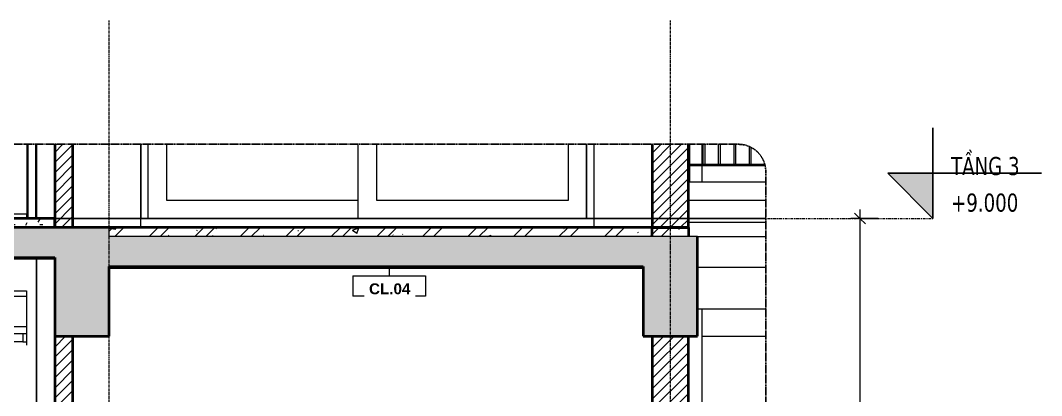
# Model space of a CAD drawing. Header units: millimetres. Extents: x 31499 to 223976, y 3719 to 80291.
# Drawn here: x 115153 to 120792, y 8022 to 10093 of the extents above; entities that cross this region are included whole.
import ezdxf

# ---------------------------------------------------------------- set-up
doc = ezdxf.new("R2010")
doc.units = ezdxf.units.MM
for name, pattern in [('Centre', [31.75, 6.35, -4.7625, 15.875, -4.7625]), ('Dash', [6, 3, -3]), ('Grid Line', [22.225, 12.7, -3.175, 3.175, -3.175]), ('Hidden', [7.14375, 4.7625, -2.38125]), ('IMPORT-CENTER _2_', [40.64, 25.4, -5.08, 5.08, -5.08])]:
    doc.linetypes.add(name, pattern=pattern)
for name, color, linetype, lineweight in [('0-5', 170, 'Continuous', 5), ('A-ANNO-DIMS', 211, 'Continuous', 9), ('A-ANNO-DIMS-50', 211, 'Continuous', 9), ('A-CLNG-1', 250, 'Continuous', 35), ('A-CLNG-IDEN', 151, 'Continuous', 9), ('A-CLNG-PATT-1', 7, 'Continuous', 18), ('A-DETL-GENF', 92, 'Continuous', 18), ('A-DETL-GENF-4', 92, 'Hidden', 25), ('A-DETL-GENF-5', 9, 'Continuous', 18), ('A-DETL-GENF-HDLN-1', 7, 'Dash', 18), ('A-DETL-GENF-HDLN-2', 1, 'Continuous', 18), ('A-DETL-MEDM', 33, 'Continuous', 35), ('A-DETL-THIN', 151, 'Continuous', 18), ('A-DOOR', 31, 'Continuous', 18), ('A-DOOR-1', 7, 'Continuous', 18), ('A-DOOR-FRAM-1', 31, 'Continuous', 18), ('A-FLOR-3', 7, 'Continuous', 18), ('A-FLOR-FNSH-1', 250, 'Continuous', 35), ('A-FLOR-HRAL', 11, 'Continuous', 18), ('A-FLOR-HRAL-4', 7, 'Continuous', 18), ('A-FLOR-LEVL', 51, 'Continuous', 9), ('A-FLOR-LEVL-1', 51, 'Continuous', 25), ('A-FLOR-LEVL-2', 51, 'Centre', 9), ('A-FLOR-PATT-1', 253, 'Continuous', 18), ('A-FLOR-PATT-4', 67, 'Continuous', 18), ('A-WALL', 113, 'Continuous', 18), ('A-WALL-5', 250, 'Continuous', 35), ('A-WALL-6', 7, 'Continuous', 18), ('A-WALL-PATT-1', 9, 'Continuous', 18), ('A-WALL-PATT-2', 111, 'Continuous', 18), ('G-IMPT', 8, 'Continuous', 18), ('G-IMPT-3', 8, 'IMPORT-CENTER _2_', 18), ('M-EQPM', 50, 'Continuous', 18), ('M-EQPM-1', 50, 'Continuous', 25), ('M-EQPM-2', 7, 'Continuous', 18), ('S-BEAM-2', 7, 'Continuous', 18), ('S-COLS-10', 7, 'Continuous', 18), ('S-GRID-1', 1, 'Grid Line', 9)]:
    doc.layers.add(name, color=color, linetype=linetype, lineweight=lineweight)
doc.styles.add('Arial_B_3', font='arialbd.ttf', dxfattribs={"height": 60})
doc.styles.add('Tahoma_B_1', font='tahomabd.ttf', dxfattribs={"width": 0.85, "height": 100})
doc.styles.add('UTM Avo', font='', dxfattribs={"width": 0.9, "height": 125})
doc.styles.get('UTM Avo').set_extended_font_data('UTM Avo')
doc.dimstyles.new('1_Dim_chi_tiet_2_5', dxfattribs={"dimscale": 304.8, "dimtxt": 124.912619, "dimasz": 0.19685, "dimexe": 0.164042, "dimexo": 0.0625, "dimgap": 0.016404, "dimtad": 1, "dimdec": 0, "dimrnd": 5, "dimzin": 0, "dimdsep": 46, "dimtxsty": 'UTM Avo', "dimblk1": 'OBLIQUE', "dimblk2": 'OBLIQUE', "dimsah": 1, "dimcen": 0.09, "dimdle": 0.164042, "dimazin": 0, "dimtfac": 1, "dimtdec": 4, "dimtix": 1, "dimtmove": 0, "dimatfit": 3, "dimfxl": 0.328084, "dimfxlon": 1, "dimtvp": 1, "dimtolj": 1, "dimtzin": 0, "dimarcsym": 2})
pattern_1 = [(50, (-76307.07, 15875), (364.368, -31.878), [38.1, -419.1]), (355, (-76307.07, 15875), (-70.486, 382.113), [30.48, -335.28]), (100.451, (-76276.7, 15872.34), (293.885, 350.233), [32.38, -356.18]), (46.184, (-76307.07, 15976.6), (542.158, -84.086), [57.15, -628.65]), (96.636, (-76261.9, 15969.6), (474.805, 494.855), [48.57, -534.27]), (351.184, (-76307.1, 15976.6), (474.81, 494.85), [45.72, -502.92]), (21, (-76256.27, 15951.2), (303.2285, -204.53), [38.1, -419.1]), (326, (-76256.27, 15951.2), (123.604, 368.376), [30.48, -335.28]), (71.451, (-76231, 15934.16), (426.834, 163.843), [32.38, -356.18]), (37.5, (-76307.07, 15875), (6.1766, 169.1102), [3.353, -327.863, 3.353, -337.007, -336.55]), (37.5, (-76307.07, 15875), (6.1766, 169.1102), [-671.576, 3.353, -333.197]), (7.5, (-76307.07, 15875), (133.639, 200.3615), [3.353, -190.703, 3.353, -320.243, -128.27]), (7.5, (-76307.07, 15875), (133.639, 200.3615), [-517.652, 3.353, -124.917]), (327.5, (-76420.36, 15875), (271.1818, -11.4584), [3.353, -123.647, 3.353, -392.887, -525.78]), (327.5, (-76420.36, 15875), (271.1818, -11.4584), [-523.24, 3.353, -522.427]), (317.5, (-76471.16, 15875), (296.2585, 50.853), [3.353, -161.747, 3.353, -259.791, -373.38]), (317.5, (-76471.16, 15875), (296.2585, 50.853), [-428.244, 3.353, -370.027]), (45, (-76307.07, 15875), (-125.7236, 125.7236), []), (45, (-76307.07, 16065.5), (-125.7236, 125.7236), [])]
pattern_2 = [(45, (-76307.075, 15875), (-28.28427, 28.28427), [])]
pattern_3 = [(63.435, (-76243.6, 15906.75), (-255.583, 766.747), [317.5, -190.5, 317.5, -190.5, -403.903]), (63.435, (-76243.6, 15906.75), (-255.583, 766.747), [-1016, 127, -276.9]), (63.435, (-76259.45, 15922.6), (-255.583, 766.747), [254, -317.5, 190.5, -190.5, -467.403]), (63.435, (-76259.45, 15922.6), (-255.583, 766.747), [-952.5, 222.25, -245.15]), (63.435, (-76259.45, 15970.25), (-255.583, 766.747), [190.5, -381, 127, -190.5, -530.903]), (63.435, (-76259.45, 15970.25), (-255.583, 766.747), [-889, 285.75, -245.15]), (63.435, (-76211.8, 15922.6), (-255.583, 766.747), [190.5, -381, 158.75, -689.653]), (63.435, (-76164.2, 15970.25), (-255.583, 766.747), [95.25, -476.25, 63.5, -784.903]), (63.435, (-76243.6, 16049.6), (-255.583, 766.747), [63.5, -476.25, 63.5, -254, -562.653]), (63.435, (-76243.6, 16049.6), (-255.583, 766.747), [-857.25, 158.75, -403.9]), (63.435, (-75957.8, 16002), (-255.583, 766.747), [317.5, -476.25, 381, -251.503]), (63.435, (-75957.8, 15954.4), (-255.583, 766.747), [444.5, -317.5, 476.25, -188.003]), (63.435, (-75926.1, 15970.25), (-255.583, 766.747), [508, -254, 381, -276.903]), (63.435, (-75878.45, 16017.9), (-255.583, 766.747), [317.5, -444.5, 254, -403.903]), (63.435, (-75926.1, 16113.1), (-255.583, 766.747), [158.75, -635, 190.5, -435.653]), (63.435, (-75830.8, 16065.5), (-255.583, 766.747), [127, -635, 127, -530.903])]
pattern_4 = [(45, (112372.096, 15875), (-28.28427, 28.28427), [])]

# ---------------------------------------------------------------- blocks, each defined once
blk = doc.blocks.new('NCV_TKTC_KET CAU_rvt-7-TKCS_CĂN HỘ LOẠI 2A - MẶT CẮT 6')
at = {"layer": 'A-FLOR-PATT-1'}
h = blk.add_hatch(dxfattribs=at)
h.set_pattern_fill('FP_27', color=256, style=0, pattern_type=2)
h.set_pattern_definition(pattern_1)
h.paths.add_polyline_path([(-76336.9, 8780), (-73336.9, 8780), (-73336.9, 8785), (-76336.9, 8785)])
h.paths.add_polyline_path([(-73036.9, 8900), (-69835.3, 8900), (-69835.3, 8950), (-73036.9, 8950)])
h = blk.add_hatch(dxfattribs=at)
h.set_pattern_fill('FP_27', color=256, style=0, pattern_type=2)
h.set_pattern_definition(pattern_1)
h.paths.add_polyline_path([(-76336.9, 8780), (-73336.9, 8780), (-73336.9, 8785), (-76336.9, 8785)])
h.paths.add_polyline_path([(-73036.9, 8900), (-69835.3, 8900), (-69835.3, 8950), (-73036.9, 8950)])
at = {"layer": 'A-FLOR-3'}
for p, q in [((-69786.9, 8900), (-69410.3, 8900)), ((-69410.3, 8730), (-69786.9, 8730))]:
    blk.add_line(p, q, dxfattribs=at)
at = {"layer": 'A-FLOR-FNSH-1'}
for p, q in [((-69835.3, 8950), (-73036.9, 8950)), ((-69835.3, 8900), (-69835.3, 8950)), ((-76336.9, 8780), (-73336.9, 8780))]:
    blk.add_line(p, q, dxfattribs=at)
at = {"layer": 'S-BEAM-2'}
for p, q in [((-69836.9, 9100), (-69410.3, 9100)), ((-69410.3, 8500), (-69786.9, 8500)), ((-69761.9, 8350), (-69410.3, 8350))]:
    blk.add_line(p, q, dxfattribs=at)
at = {"layer": 'S-COLS-10'}
for p, q in [((-69761.9, 9300), (-69761.9, 9409.1)), ((-69761.9, 9200), (-69761.9, 9290)), ((-69761.9, 7000), (-69761.9, 8500))]:
    blk.add_line(p, q, dxfattribs=at)
blk = doc.blocks.new('Air_Conditioner_on_wall_20381 - Air_Conditioner_on_wall_20381-806652-TKCS_CĂN HỘ LOẠI 2A - MẶT CẮT 6')
at = {"layer": 'M-EQPM-2'}
for p, q in [((-74292.4, 8570), (-74292.4, 8600)), ((-74292.4, 8600), (-73492.4, 8600)), ((-73492.4, 8600), (-73492.4, 8570)), ((-74292.4, 8404.1), (-74292.4, 8570)), ((-73492.4, 8570), (-74292.4, 8570)), ((-73492.4, 8570), (-73492.4, 8404.1)), ((-74292.4, 8364.8), (-74292.4, 8404.1)), ((-74292.4, 8404.1), (-73492.4, 8404.1)), ((-73492.4, 8404.1), (-73492.4, 8364.8)), ((-74292.4, 8319.1), (-74292.4, 8364.8)), ((-74292.4, 8364.8), (-74180.4, 8364.8)), ((-74180.4, 8364.8), (-73512.4, 8364.8)), ((-74180.4, 8319.1), (-74180.4, 8364.8)), ((-73512.4, 8364.8), (-73492.4, 8364.8)), ((-73512.4, 8364.8), (-73512.4, 8319.1)), ((-73492.4, 8364.8), (-73492.4, 8319.1)), ((-74292.4, 8300), (-74292.4, 8319.1)), ((-74292.4, 8319.1), (-74180.4, 8319.1)), ((-74222.3, 8300), (-74192.4, 8300)), ((-74162.4, 8300), (-74192.4, 8300)), ((-73512.4, 8319.1), (-74180.4, 8319.1)), ((-74022.3, 8300), (-73992.4, 8300)), ((-73962.4, 8300), (-73992.4, 8300)), ((-73822.3, 8300), (-73792.4, 8300)), ((-73762.4, 8300), (-73792.4, 8300)), ((-73622.3, 8300), (-73592.4, 8300)), ((-73562.4, 8300), (-73592.4, 8300)), ((-73512.4, 8319.1), (-73492.4, 8319.1)), ((-73492.4, 8319.1), (-73492.4, 8300))]:
    blk.add_line(p, q, dxfattribs=at)
blk = doc.blocks.new('NCV_TKTC_TANG 2_rvt-6-TKCS_CĂN HỘ LOẠI 2A - MẶT CẮT 6')
at = {"layer": 'A-CLNG-PATT-1'}
h = blk.add_hatch(dxfattribs=at)
h.set_pattern_fill('FP_28', color=256, style=0, pattern_type=2)
h.set_pattern_definition([(0, (-76307.07, 15875), (406.4, 101.6), [16.764, -288.036, 16.764, -288.036, -1625.6]), (0, (-76307.07, 15875), (406.4, 101.6), [-609.6, 16.764, -592.836, 16.764, -288.036, -711.2]), (0, (-76307.07, 15875), (406.4, 101.6), [-1524, 16.764, -186.436, 16.764, -491.236]), (120, (-76154.68, 15925.8), (-291.1882, 301.1527), [16.764, -288.036, 16.764, -288.036, -1625.6]), (120, (-76154.68, 15925.8), (-291.1882, 301.1527), [-609.6, 16.764, -592.836, 16.764, -288.036, -711.2]), (120, (-76154.68, 15925.8), (-291.1882, 301.1527), [-1524, 16.764, -186.436, 16.764, -491.236]), (240, (-76103.88, 16129), (-115.2118, -402.7527), [16.764, -288.036, 16.764, -288.036, -1625.6]), (240, (-76103.88, 16129), (-115.2118, -402.7527), [-609.6, 16.764, -592.836, 16.764, -288.036, -711.2]), (240, (-76103.88, 16129), (-115.2118, -402.7527), [-1524, 16.764, -186.436, 16.764, -491.236])])
h.paths.add_polyline_path([(-71548.9, 8730), (-70086.9, 8730), (-70086.9, 8735), (-73036.9, 8735), (-73036.9, 8730), (-72824.3, 8730)])
at = {"layer": 'A-WALL-PATT-1'}
h = blk.add_hatch(dxfattribs=at)
h.set_pattern_fill('FP_26', color=256, style=0, pattern_type=2)
h.set_pattern_definition(pattern_2)
h.paths.add_polyline_path([(-73236.9, 5550), (-73236.9, 8350), (-73336.9, 8350), (-73336.9, 5550)])
at = {"layer": 'A-CLNG-1'}
for p, q in [((-76336.9, 8780), (-73336.9, 8780)), ((-73336.9, 8780), (-73336.9, 8785)), ((-73036.9, 8730), (-70086.9, 8730))]:
    blk.add_line(p, q, dxfattribs=at)
at = {"layer": 'A-WALL-5'}
for p, q in [((-73336.9, 8780), (-73336.9, 5550)), ((-73236.9, 5550), (-73236.9, 8350))]:
    blk.add_line(p, q, dxfattribs=at)
at = {"layer": 'A-WALL-6'}
blk.add_line((-73436.9, 7800), (-73436.9, 8780), dxfattribs=at)
at = {"layer": 'S-COLS-10'}
blk.add_line((-73436.9, 8780), (-73436.9, 5600), dxfattribs=at)
at = {"layer": 'M-EQPM'}
blk.add_blockref('Air_Conditioner_on_wall_20381 - Air_Conditioner_on_wall_20381-806652-TKCS_CĂN HỘ LOẠI 2A - MẶT CẮT 6', (0, 0), dxfattribs=at)
blk = doc.blocks.new('Railing - 10mm-V101-TKCS_CĂN HỘ LOẠI 2A - MẶT CẮT 6')
at = {"layer": 'A-FLOR-HRAL-4'}
for p, q in [((-69500.5, 9300), (-69500.5, 9395.3)), ((-69490.5, 9300), (-69490.5, 9391.2))]:
    blk.add_line(p, q, dxfattribs=at)
blk = doc.blocks.new('Railing - 10mm-V102-TKCS_CĂN HỘ LOẠI 2A - MẶT CẮT 6')
at = {"layer": 'A-FLOR-HRAL-4'}
for p, q in [((-69585.5, 9300), (-69585.5, 9409.1)), ((-69575.5, 9300), (-69575.5, 9409.1))]:
    blk.add_line(p, q, dxfattribs=at)
blk = doc.blocks.new('Railing - 50 x 10mm-V103-TKCS_CĂN HỘ LOẠI 2A - MẶT CẮT 6')
at = {"layer": 'A-FLOR-HRAL-4'}
blk.add_line((-69830.3, 9200), (-69830.3, 9409.1), dxfattribs=at)
blk = doc.blocks.new('Railing - Railing-V104-TKCS_CĂN HỘ LOẠI 2A - MẶT CẮT 6')
at = {"layer": 'A-FLOR-HRAL-4'}
for p, q in [((-69835.3, 9290), (-69835.3, 9300)), ((-69835.3, 9300), (-69416.3, 9300)), ((-69414.4, 9290), (-69835.3, 9290))]:
    blk.add_line(p, q, dxfattribs=at)
for name, p in [('Railing - 50 x 10mm-V103-TKCS_CĂN HỘ LOẠI 2A - MẶT CẮT 6', (0, 0)), ('Railing - 10mm-V102-TKCS_CĂN HỘ LOẠI 2A - MẶT CẮT 6', (-169.9, 0)), ('Railing - 10mm-V102-TKCS_CĂN HỘ LOẠI 2A - MẶT CẮT 6', (-84.9, 0)), ('Railing - 10mm-V102-TKCS_CĂN HỘ LOẠI 2A - MẶT CẮT 6', (0, 0)), ('Railing - 10mm-V101-TKCS_CĂN HỘ LOẠI 2A - MẶT CẮT 6', (0, 0))]:
    blk.add_blockref(name, p)
blk = doc.blocks.new('DOOR_CW_01 CANH MO-PANEL KINH - DIW_01-900x2200-CỬA GỖ VÂN LAMINATE-V105-TKCS_CĂN HỘ LOẠI 2A - MẶT CẮT 6')
at = {"layer": 'A-DETL-GENF-HDLN-2'}
h = blk.add_hatch(dxfattribs=at)
h.set_pattern_fill('FP_30', color=256, style=0, pattern_type=2)
h.set_pattern_definition(pattern_3)
h.paths.add_polyline_path([(-74099.6, 9226), (-73608.1, 9226), (-73608.1, 9409.1), (-73623.1, 9409.1), (-73623.1, 9241), (-74163.1, 9241), (-74163.1, 9409.1), (-74178.1, 9409.1), (-74178.1, 9226), (-74163.1, 9226)])
h = blk.add_hatch(dxfattribs=at)
h.set_pattern_fill('FP_30', color=256, style=0, pattern_type=2)
h.set_pattern_definition(pattern_3)
h.paths.add_polyline_path([(-74099.6, 9241), (-73623.1, 9241), (-73623.1, 9409.1), (-74163.1, 9409.1), (-74163.1, 9241)])
at = {"layer": 'A-DETL-GENF-HDLN-1'}
blk.add_line((-74303.1, 9000), (-73990.6, 9409.1), dxfattribs=at)
at = {"layer": 'A-DOOR-1'}
for p, q in [((-74343.1, 9000), (-74343.1, 9409.1)), ((-74303.1, 9409.1), (-74303.1, 9000)), ((-74298.1, 9409.1), (-74298.1, 9026)), ((-74178.1, 9226), (-74178.1, 9409.1)), ((-74163.1, 9409.1), (-74163.1, 9241)), ((-73623.1, 9241), (-73623.1, 9409.1)), ((-73608.1, 9409.1), (-73608.1, 9226)), ((-73488.1, 9026), (-73488.1, 9409.1)), ((-73483.1, 9000), (-73483.1, 9409.1)), ((-73443.1, 9409.1), (-73443.1, 9000)), ((-73608.1, 9226), (-74178.1, 9226)), ((-74163.1, 9241), (-73623.1, 9241)), ((-74298.1, 9026), (-73488.1, 9026)), ((-74293.1, 9026), (-74293.1, 9000)), ((-73493.1, 9026), (-73493.1, 9000))]:
    blk.add_line(p, q, dxfattribs=at)
blk = doc.blocks.new('NCV_TKTC_TANG 3 - 4_rvt-7-TKCS_CĂN HỘ LOẠI 2A - MẶT CẮT 6')
at = {"layer": 'A-FLOR-PATT-4'}
h = blk.add_hatch(dxfattribs=at)
h.set_pattern_fill('FP_29', color=256, style=0, pattern_type=2)
h.set_pattern_definition([(0, (-76307.075, 15875), (203.2, 50.8), [16.764, -135.636, 16.764, -135.636, -812.8]), (0, (-76307.075, 15875), (203.2, 50.8), [-304.8, 16.764, -288.036, 16.764, -135.636, -355.6]), (0, (-76307.075, 15875), (203.2, 50.8), [-762, 16.764, -84.836, 16.764, -237.236]), (120, (-76230.875, 15900.4), (-145.5941, 150.57636), [16.764, -135.636, 16.764, -135.636, -812.8]), (120, (-76230.875, 15900.4), (-145.5941, 150.57636), [-304.8, 16.764, -288.036, 16.764, -135.636, -355.6]), (120, (-76230.875, 15900.4), (-145.5941, 150.57636), [-762, 16.764, -84.836, 16.764, -237.236]), (240, (-76205.475, 16002), (-57.6059, -201.37636), [16.764, -135.636, 16.764, -135.636, -812.8]), (240, (-76205.475, 16002), (-57.6059, -201.37636), [-304.8, 16.764, -288.036, 16.764, -135.636, -355.6]), (240, (-76205.475, 16002), (-57.6059, -201.37636), [-762, 16.764, -84.836, 16.764, -237.236])])
h.paths.add_polyline_path([(-73336.9, 8950), (-73336.9, 9000), (-76436.9, 9000), (-76436.8, 8950), (-73436.9, 8950)])
at = {"layer": 'A-WALL-PATT-1'}
h = blk.add_hatch(dxfattribs=at)
h.set_pattern_fill('FP_26', color=256, style=0, pattern_type=2)
h.set_pattern_definition(pattern_2)
h.paths.add_polyline_path([(-73336.9, 8950), (-73236.9, 8950), (-73236.9, 9409.1), (-73336.9, 9409.1), (-73336.9, 8950)])
at = {"layer": 'A-FLOR-3'}
for p, q in [((-72860.3, 9000), (-70360.3, 9000)), ((-72860.3, 8950), (-72860.3, 9000)), ((-70360.3, 9000), (-70360.3, 8950))]:
    blk.add_line(p, q, dxfattribs=at)
at = {"layer": 'A-FLOR-FNSH-1'}
for p, q in [((-73336.9, 9000), (-76436.9, 9000)), ((-73336.9, 8950), (-73336.9, 9000)), ((-70036.9, 8950), (-73036.9, 8950)), ((-70036.9, 8900), (-70036.9, 8950))]:
    blk.add_line(p, q, dxfattribs=at)
at = {"layer": 'A-WALL-5'}
for p, q in [((-73336.9, 9409.1), (-73336.9, 8950)), ((-73236.9, 8950), (-73236.9, 9409.1))]:
    blk.add_line(p, q, dxfattribs=at)
at = {"layer": 'A-WALL-6'}
for p, q in [((-73443.1, 9409.1), (-73443.1, 9100)), ((-73436.9, 9000), (-73436.9, 9409.1)), ((-69410.3, 9200), (-69836.9, 9200)), ((-73443.1, 9100), (-73443.1, 9000)), ((-69836.9, 8980), (-69410.3, 8980))]:
    blk.add_line(p, q, dxfattribs=at)
at = {"layer": 'S-COLS-10'}
blk.add_line((-73436.9, 9409.1), (-73436.9, 9000), dxfattribs=at)
at = {"layer": 'A-DOOR'}
blk.add_blockref('DOOR_CW_01 CANH MO-PANEL KINH - DIW_01-900x2200-CỬA GỖ VÂN LAMINATE-V105-TKCS_CĂN HỘ LOẠI 2A - MẶT CẮT 6', (0, 0), dxfattribs=at)
at = {"layer": 'A-FLOR-HRAL'}
blk.add_blockref('Railing - Railing-V104-TKCS_CĂN HỘ LOẠI 2A - MẶT CẮT 6', (0, 0), dxfattribs=at)
blk = doc.blocks.new('DEG_02-DEG_03 - DEG_02-2500x2400mm-CỬA ĐI 02 CÁNH TRƯỢT-V100-TKCS_CĂN HỘ LOẠI 2A - MẶT CẮT 6')
at = {"layer": 'A-DOOR'}
for p, q in [((-72720.3, 9409.1), (-72720.3, 9100)), ((-71660.3, 9000), (-71660.3, 9409.1)), ((-71560.3, 9409.1), (-71560.3, 9100)), ((-70500.3, 9100), (-70500.3, 9409.1)), ((-70400.3, 9409.1), (-70400.3, 9000)), ((-72720.3, 9100), (-71660.3, 9100)), ((-71560.3, 9100), (-70500.3, 9100)), ((-70400.3, 9000), (-71660.3, 9000))]:
    blk.add_line(p, q, dxfattribs=at)
at = {"layer": 'A-DOOR-FRAM-1'}
for p, q in [((-72860.3, 9409.1), (-72860.3, 9000)), ((-72820.3, 9000), (-72820.3, 9409.1)), ((-70400.3, 9000), (-70400.3, 9409.1)), ((-70360.3, 9409.1), (-70360.3, 9000)), ((-72860.3, 9000), (-72820.3, 9000)), ((-70360.3, 9000), (-70400.3, 9000))]:
    blk.add_line(p, q, dxfattribs=at)
blk = doc.blocks.new('TKTC_XREF_251221_MB TANG 2-7 - TKTC_XREF_260130_MB TANG 2-5_dwg_$cc-4746808-TKCS_CĂN HỘ LOẠI 2A - MẶT CẮT 6')
at = {"layer": 'G-IMPT-3'}
for p, q in [((-70218.5, 5600), (-70065.5, 5600)), ((-70142, 5600), (-70142, 5600))]:
    blk.add_line(p, q, dxfattribs=at)
at = {"layer": 'M-EQPM'}
for p, q in [((-70142, 5600), (-70196, 5600)), ((-70196, 5600), (-70142, 5600)), ((-70142, 5600), (-70154.5, 5600)), ((-70154.5, 5600), (-70142, 5600)), ((-70142, 5600), (-70129.4, 5600)), ((-70129.4, 5600), (-70142, 5600)), ((-70085.1, 5600), (-70085.1, 5600))]:
    blk.add_line(p, q, dxfattribs=at)
blk = doc.blocks.new('TKTC_XREF_251221_MB TANG 2-7 - TKTC_XREF_260130_MB TANG 2-5_dwg_CUM U_DN100-4746796-TKCS_CĂN HỘ LOẠI 2A - MẶT CẮT 6')
at = {"layer": 'G-IMPT'}
for p, q in [((-70142, 5600), (-70209.1, 5600)), ((-70209.1, 5600), (-70142, 5600)), ((-70142, 5600), (-70201.3, 5600)), ((-70201.3, 5600), (-70142, 5600)), ((-70142, 5600), (-70142, 5600)), ((-70077.1, 5600), (-70142, 5600)), ((-70077.1, 5600), (-70142, 5600)), ((-70077.1, 5600), (-70142, 5600)), ((-70077.1, 5600), (-70142, 5600)), ((-70075.2, 5600), (-70077.1, 5600)), ((-70077.1, 5600), (-70075.2, 5600)), ((-70075.2, 5600), (-70077.1, 5600)), ((-70077.1, 5600), (-70075.2, 5600)), ((-70070.4, 5600), (-70075.2, 5600)), ((-70075.2, 5600), (-70070.4, 5600)), ((-70075.2, 5600), (-70070.4, 5600)), ((-70075.2, 5600), (-70070.4, 5600)), ((-70070.4, 5600), (-70075.2, 5600)), ((-70075.2, 5600), (-70070.4, 5600)), ((-70075.2, 5600), (-70070.4, 5600)), ((-70075.2, 5600), (-70070.4, 5600)), ((-70070.4, 5600), (-70070.4, 5600)), ((-70070.4, 5600), (-70070.4, 5600)), ((-70069.5, 5600), (-70064, 5600)), ((-70064, 5600), (-70069.5, 5600)), ((-70069.5, 5600), (-70064, 5600)), ((-70064, 5600), (-70069.5, 5600)), ((-70063.1, 5600), (-70064, 5600)), ((-70064, 5600), (-70063.1, 5600)), ((-70063.1, 5600), (-70064, 5600)), ((-70064, 5600), (-70063.1, 5600))]:
    blk.add_line(p, q, dxfattribs=at)
blk = doc.blocks.new('TKTC_XREF_251221_MB TANG 2-7 - TKTC_XREF_260130_MB TANG 2-5_dwg_THU NUOC - THU NUOC-444531-TKCS_MB TẦNG 1-4746804-TKCS_CĂN HỘ LOẠI 2A - MẶT CẮT 6')
at = {"layer": 'G-IMPT'}
for p, q in [((-70513.7, 5600), (-70663.7, 5600)), ((-70663.7, 5600), (-70513.7, 5600)), ((-70538.7, 5600), (-70638.7, 5600)), ((-70638.7, 5600), (-70538.7, 5600)), ((-70622.7, 5600), (-70628.7, 5600)), ((-70628.7, 5600), (-70622.7, 5600)), ((-70616.4, 5600), (-70610.4, 5600)), ((-70610.4, 5600), (-70616.4, 5600)), ((-70603.9, 5600), (-70597.9, 5600)), ((-70597.9, 5600), (-70603.9, 5600)), ((-70591.9, 5600), (-70585.9, 5600)), ((-70585.9, 5600), (-70591.9, 5600)), ((-70591.9, 5600), (-70585.9, 5600)), ((-70585.9, 5600), (-70591.9, 5600)), ((-70588.7, 5600), (-70588.7, 5600)), ((-70588.7, 5600), (-70588.7, 5600)), ((-70588.7, 5600), (-70588.7, 5600)), ((-70588.7, 5600), (-70588.7, 5600)), ((-70573.5, 5600), (-70579.5, 5600)), ((-70579.5, 5600), (-70573.5, 5600)), ((-70561, 5600), (-70567, 5600)), ((-70567, 5600), (-70561, 5600)), ((-70554.6, 5600), (-70548.6, 5600)), ((-70548.6, 5600), (-70554.6, 5600))]:
    blk.add_line(p, q, dxfattribs=at)
blk = doc.blocks.new('TKTC_XREF_251221_MB TANG 2-7 - TKTC_XREF_251221_MB TANG 2-7-2039446-TKCS_CĂN HỘ LOẠI 2A - MẶT CẮT 6')
at = {"layer": 'M-EQPM'}
for p, q in [((-70226.7, 5600), (-70077.1, 5600)), ((-70077.1, 5600), (-70226.7, 5600)), ((-70076.9, 5600), (-70036.9, 5600)), ((-70036.9, 5600), (-70076.9, 5600))]:
    blk.add_line(p, q, dxfattribs=at)
at = {"layer": 'M-EQPM-1'}
blk.add_line((-78238.6, 5600), (-69410.3, 5600), dxfattribs=at)
for name in ['TKTC_XREF_251221_MB TANG 2-7 - TKTC_XREF_260130_MB TANG 2-5_dwg_THU NUOC - THU NUOC-444531-TKCS_MB TẦNG 1-4746804-TKCS_CĂN HỘ LOẠI 2A - MẶT CẮT 6', 'TKTC_XREF_251221_MB TANG 2-7 - TKTC_XREF_260130_MB TANG 2-5_dwg_$cc-4746808-TKCS_CĂN HỘ LOẠI 2A - MẶT CẮT 6', 'TKTC_XREF_251221_MB TANG 2-7 - TKTC_XREF_260130_MB TANG 2-5_dwg_CUM U_DN100-4746796-TKCS_CĂN HỘ LOẠI 2A - MẶT CẮT 6']:
    blk.add_blockref(name, (0, 0))
blk = doc.blocks.new('BORDER VIEW - BORDER VIEW-3699678-TKCS_CĂN HỘ LOẠI 2A - MẶT CẮT 6')
at = {"layer": 'A-DETL-GENF-4'}
for p, q in [((-78406.9, 9409.1), (-69560.3, 9409.1)), ((-69410.3, 9259.1), (-69410.3, 5090))]:
    blk.add_line(p, q, dxfattribs=at)
blk.add_arc((-69560.3, 9259.1), 150, 0, 90, dxfattribs=at)
blk = doc.blocks.new('Level - CAO ĐỘ LEVEL-350587-TKCS_CĂN HỘ LOẠI 2A - MẶT CẮT 6')
at = {"layer": 'A-FLOR-LEVL'}
blk.add_hatch(color=256, dxfattribs=at).paths.add_polyline_path([(-68486.9, 5850), (-68486.9, 5600), (-68736.9, 5850)])
at = {"layer": 'A-FLOR-LEVL-1'}
for p, q in [((-68486.9, 5600), (-68486.9, 6100)), ((-68736.9, 5850), (-68486.9, 5600)), ((-68736.9, 5850), (-67886.9, 5850))]:
    blk.add_line(p, q, dxfattribs=at)
blk = doc.blocks.new('DIMBLOCK115-TKCS_CĂN HỘ LOẠI 2A - MẶT CẮT 6')
at = {"layer": 'A-ANNO-DIMS-50', "lineweight": 25}
for p, q in [((119789.2, 9000), (119759.2, 9030)), ((119789.2, 9000), (119819.2, 8970)), ((119789.2, 5600), (119759.2, 5630)), ((119789.2, 5600), (119819.2, 5570))]:
    blk.add_line(p, q, dxfattribs=at)
at = {"layer": 'A-ANNO-DIMS-50'}
for p, q in [((119789.2, 9050), (119789.2, 5550)), ((119889.2, 9000), (119739.2, 9000)), ((119789.2, 9000), (119889.2, 9000)), ((119889.2, 5600), (119739.2, 5600)), ((119789.2, 5600), (119889.2, 5600))]:
    blk.add_line(p, q, dxfattribs=at)
at = {"layer": 'A-ANNO-DIMS-50', "color": 0, "insert": (119626.8, 7128.8), "char_height": 125, "width": 410.824, "attachment_point": 1, "rotation": 90, "line_spacing_factor": 1.110334, "style": 'UTM Avo'}
blk.add_mtext('3400', dxfattribs=at)
blk = doc.blocks.new('_Oblique')
at = {"color": 0, "linetype": 'ByBlock', "lineweight": -2}
blk.add_line((-0.5, -0.5), (0.5, 0.5), dxfattribs=at)
blk = doc.blocks.new('M_Ceiling Tag w Height - M_Ceiling Tag-4076437-TKCS_CĂN HỘ LOẠI 2A - MẶT CẮT 6')
at = {"layer": 'A-CLNG-IDEN'}
for p, q in [((-71690.2, 8682.4), (-71690.2, 8571.2)), ((-71690.2, 8682.4), (-71289, 8682.4)), ((-71289, 8682.4), (-71289, 8571.2)), ((-71289, 8571.2), (-71690.2, 8571.2))]:
    blk.add_line(p, q, dxfattribs=at)

msp = doc.modelspace()

# ---------------------------------------------------------------- hatches: boundary and pattern name
at = {"layer": 'A-DETL-GENF-5'}
h = msp.add_hatch(dxfattribs=at)
h.set_pattern_fill('FP_27', color=256, style=0, pattern_type=2)
h.set_pattern_definition([(50, (112372.1, 15875), (364.368, -31.878), [38.1, -419.1]), (355, (112372.1, 15875), (-70.486, 382.113), [30.48, -335.28]), (100.451, (112402.46, 15872.34), (293.885, 350.233), [32.38, -356.18]), (46.184, (112372.1, 15976.6), (542.158, -84.086), [57.15, -628.65]), (96.636, (112417.3, 15969.6), (474.805, 494.855), [48.57, -534.27]), (351.184, (112372.1, 15976.6), (474.81, 494.85), [45.72, -502.92]), (21, (112422.9, 15951.2), (303.2285, -204.5305), [38.1, -419.1]), (326, (112422.9, 15951.2), (123.604, 368.376), [30.48, -335.28]), (71.451, (112448.17, 15934.16), (426.834, 163.843), [32.38, -356.18]), (37.5, (112372.1, 15875), (6.1766, 169.1102), [3.353, -327.863, 3.353, -337.007, -336.55]), (37.5, (112372.1, 15875), (6.1766, 169.1102), [-671.576, 3.353, -333.197]), (7.5, (112372.1, 15875), (133.639, 200.3615), [3.353, -190.703, 3.353, -320.243, -128.27]), (7.5, (112372.1, 15875), (133.639, 200.3615), [-517.652, 3.353, -124.917]), (327.5, (112258.81, 15875), (271.1818, -11.4584), [3.353, -123.647, 3.353, -392.887, -525.78]), (327.5, (112258.81, 15875), (271.1818, -11.4584), [-523.24, 3.353, -522.427]), (317.5, (112208.01, 15875), (296.2585, 50.853), [3.353, -161.747, 3.353, -259.791, -373.38]), (317.5, (112208.01, 15875), (296.2585, 50.853), [-428.244, 3.353, -370.027]), (45, (112372.1, 15875), (-125.7236, 125.7236), []), (45, (112372.1, 16065.5), (-125.7236, 125.7236), [])])
h.paths.add_polyline_path([(110442.2, 8350), (110742.2, 8350), (110742.2, 8900), (110442.2, 8900), (110442.2, 8800)])
h.paths.add_polyline_path([(118842.2, 8350), (118892.2, 8350), (118892.2, 8900), (115642.3, 8900), (115642.3, 8950), (112142.2, 8950), (112142.2, 8550), (112342.2, 8550), (112342.2, 8785), (115342.3, 8785), (115342.3, 8350), (115642.3, 8350), (115642.3, 8735), (118592.2, 8735), (118592.2, 8350), (118642.2, 8350)])
at = {"layer": 'A-WALL-PATT-2'}
h = msp.add_hatch(dxfattribs=at)
h.set_pattern_fill('FP_26', color=256, style=0, pattern_type=2)
h.set_pattern_definition(pattern_4)
h.paths.add_polyline_path([(118842.2, 8950), (118842.2, 9409.1), (118642.2, 9409.1), (118642.2, 8950)])
h = msp.add_hatch(dxfattribs=at)
h.set_pattern_fill('FP_26', color=256, style=0, pattern_type=2)
h.set_pattern_definition(pattern_4)
h.paths.add_polyline_path([(118842.2, 5550), (118842.2, 8350), (118642.2, 8350), (118642.2, 5550)])

# ---------------------------------------------------------------- linework, layer by layer
at = {"layer": 'A-CLNG-IDEN'}
msp.add_line((117189.6, 8729.6), (117189.6, 8682.4), dxfattribs=at)
at = {"layer": 'A-DETL-MEDM'}
for p, q in [((115642.3, 8950), (112142.2, 8950)), ((118892.2, 8350), (118892.2, 8900)), ((112342.2, 8785), (115342.3, 8785)), ((115342.3, 8785), (115342.3, 8350)), ((115642.3, 8350), (115642.3, 8735)), ((115642.3, 8735), (118592.2, 8735)), ((118592.2, 8735), (118592.2, 8350)), ((115342.3, 8350), (115642.3, 8350)), ((118592.2, 8350), (118892.2, 8350))]:
    msp.add_line(p, q, dxfattribs=at)
at = {"layer": 'A-DETL-THIN'}
for p, q in [((115642.3, 8900), (115642.3, 8950)), ((118892.2, 8900), (115642.3, 8900))]:
    msp.add_line(p, q, dxfattribs=at)
at = {"layer": 'A-FLOR-LEVL-2'}
msp.add_line((109710.6, 9000), (120192.2, 9000), dxfattribs=at)
at = {"layer": 'A-WALL'}
for p, q in [((115818.9, 9000), (115818.9, 9409.1)), ((118318.9, 9409.1), (118318.9, 9000)), ((118318.9, 9000), (115818.9, 9000))]:
    msp.add_line(p, q, dxfattribs=at)
at = {"layer": 'A-WALL-5'}
for p, q in [((118642.2, 9409.1), (118642.2, 8950)), ((118842.2, 8950), (118842.2, 9409.1)), ((118642.2, 8950), (118842.2, 8950)), ((118642.2, 8350), (118642.2, 5550)), ((118842.2, 5550), (118842.2, 8350))]:
    msp.add_line(p, q, dxfattribs=at)
at = {"layer": 'S-GRID-1'}
for p, q in [((115642.3, 8842.9), (115642.3, 10092.9)), ((118742.2, 8842.9), (118742.2, 10092.9)), ((115642.3, 5648), (115642.3, 8842.9)), ((118742.2, 5648), (118742.2, 8842.9))]:
    msp.add_line(p, q, dxfattribs=at)

# ---------------------------------------------------------------- block references
at = {"layer": '0-5'}
for name in ['NCV_TKTC_KET CAU_rvt-7-TKCS_CĂN HỘ LOẠI 2A - MẶT CẮT 6', 'NCV_TKTC_TANG 3 - 4_rvt-7-TKCS_CĂN HỘ LOẠI 2A - MẶT CẮT 6', 'NCV_TKTC_TANG 2_rvt-6-TKCS_CĂN HỘ LOẠI 2A - MẶT CẮT 6']:
    msp.add_blockref(name, (188679.2, 0), dxfattribs=at)
at = {"layer": 'A-CLNG-IDEN'}
msp.add_blockref('M_Ceiling Tag w Height - M_Ceiling Tag-4076437-TKCS_CĂN HỘ LOẠI 2A - MẶT CẮT 6', (188679.2, 0), dxfattribs=at)
at = {"layer": 'A-DETL-GENF'}
msp.add_blockref('BORDER VIEW - BORDER VIEW-3699678-TKCS_CĂN HỘ LOẠI 2A - MẶT CẮT 6', (188679.2, 0), dxfattribs=at)
at = {"layer": 'A-DOOR'}
msp.add_blockref('DEG_02-DEG_03 - DEG_02-2500x2400mm-CỬA ĐI 02 CÁNH TRƯỢT-V100-TKCS_CĂN HỘ LOẠI 2A - MẶT CẮT 6', (188679.2, 0), dxfattribs=at)
at = {"layer": 'A-FLOR-LEVL-1'}
msp.add_blockref('Level - CAO ĐỘ LEVEL-350587-TKCS_CĂN HỘ LOẠI 2A - MẶT CẮT 6', (188679.2, 3400), dxfattribs=at)
at = {"layer": 'M-EQPM'}
msp.add_blockref('TKTC_XREF_251221_MB TANG 2-7 - TKTC_XREF_251221_MB TANG 2-7-2039446-TKCS_CĂN HỘ LOẠI 2A - MẶT CẮT 6', (188679.2, 3400), dxfattribs=at)

# ---------------------------------------------------------------- texts
at = {"layer": 'A-FLOR-LEVL', "char_height": 100, "line_spacing_factor": 0.996129, "style": 'Tahoma_B_1'}
for s, insert, width, attachment_point in [('\\pt510,1020,1530,2040,2550,3060,3570,4080,4590,5100,5610,6120,6630,7140,7650,8160,8670,9180,9690,10200,10710,11220,11730,12240,12750,13260,13770,14280,14790,15300,15810,16320;TẦNG 3', (120292.5, 9237.2), 452.625, 7), ('\\pt212.5,425,637.5,850,1062.5,1275,1487.5,1700,1912.5,2125,2337.5,2550,2762.5,2975,3187.5,3400,3612.5,3825,4037.5,4250,4462.5,4675,4887.5,5100,5312.5,5525,5737.5,5950,6162.5,6375,6587.5,6800;+9.000', (120292.5, 9137.5), 441.575, 1)]:
    msp.add_mtext(s, dxfattribs=dict(at, insert=insert, width=width, attachment_point=attachment_point))

# ---------------------------------------------------------------- dimensions: what is measured, and where the dimension line sits
at = {"layer": 'A-ANNO-DIMS'}
dim = msp.add_linear_dim(base=(119789.2, 5600), p1=(119889.2, 9000), p2=(119889.2, 5600), angle=90, dimstyle='1_Dim_chi_tiet_2_5', override={"dimpost": '<>', "dimfxl": 3400}, dxfattribs=at)
dim.commit()
dim.dimension.update_dxf_attribs({"geometry": 'DIMBLOCK115-TKCS_CĂN HỘ LOẠI 2A - MẶT CẮT 6', "text_midpoint": (119719.5, 7300)})

# ---------------------------------------------------------------- next in the draw order: texts
at = {"layer": 'A-CLNG-IDEN', "insert": (117192.3, 8611.2), "char_height": 60, "width": 251.5, "attachment_point": 5, "line_spacing_factor": 0.936439, "style": 'Arial_B_3', "bg_fill": 3, "box_fill_scale": 1.25, "bg_fill_color": 256, "bg_fill_true_color": 13158600, "bg_fill_transparency": 0}
msp.add_mtext('\\pt634.9998,1270.0002,1905,2539.9998,3175.0002,3810,4444.9998,5080.0002,5715,6349.9998,6985.0002,7620,8254.9998,8890.0002,9525,10159.9998,10795.0002,11430,12064.9998,12700.0002,13335,13969.9998,14605.0002,15240,15874.9998,16510.0002,17145,17779.9998,18415.0002,19050,19684.9998,20320.0002;CL.04', dxfattribs=at)

doc.saveas('drawing.dxf')
